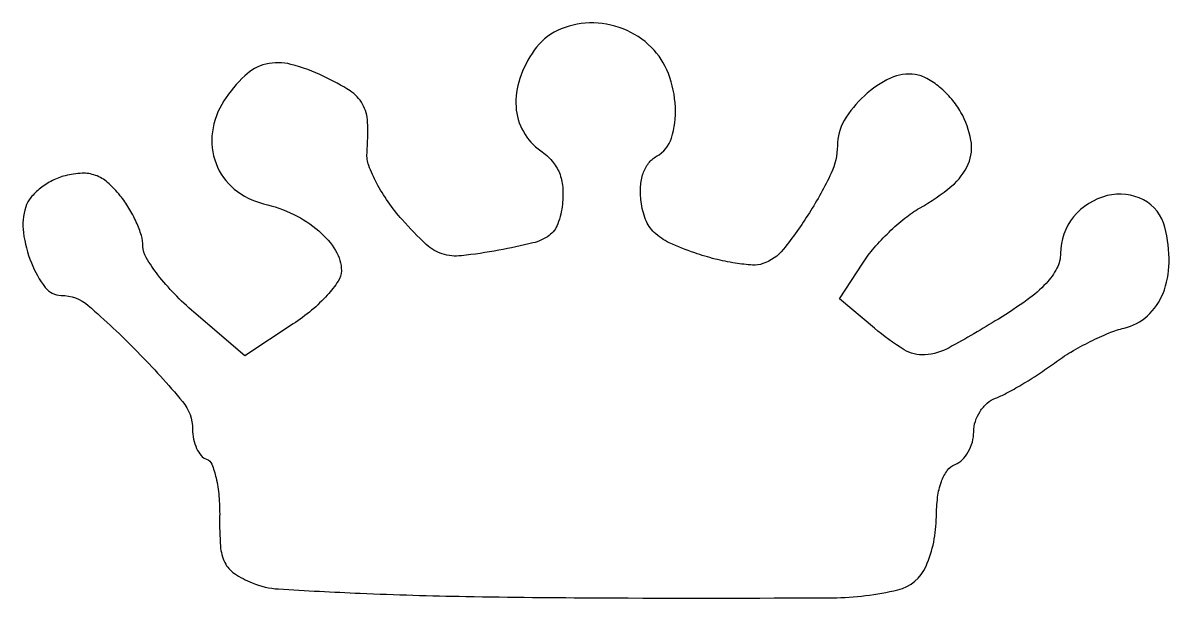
# Model space of a CAD drawing. Extents: x 0.3 to 92.8, y 0.6 to 47.
import ezdxf

# ---------------------------------------------------------------- set-up
doc = ezdxf.new("R2010")
doc.units = 0

msp = doc.modelspace()

# ---------------------------------------------------------------- linework, layer by layer
msp.add_lwpolyline([(41.556704, 44.777494, 0.070221), (40.387986, 42.481273, 0.098947), (40.083445, 40.210829, 0.112257), (40.675991, 38.206857, 0.112651), (42.076304, 36.659108, -0.061236), (42.997149, 35.829486, -0.082389), (43.583497, 34.87471, -0.077526), (43.851986, 33.736164, -0.047767), (43.826304, 32.356938, -0.057291), (43.455492, 30.762742, -0.151251), (42.760286, 29.83526, -0.096522), (41.450169, 29.226624, -0.015695), (38.694788, 28.636267, -0.016774), (35.679478, 28.192472, -0.105349), (34.139379, 28.342857, -0.113379), (32.846968, 29.105416, -0.020784), (30.902963, 31.108688, -0.029554), (29.771195, 32.538018, -0.031234), (28.83847, 34.06552, -0.032895), (28.20975, 35.473476, -0.10778), (28.068866, 36.476955, 0.028344), (28.115381, 38.981035, 0.119166), (27.709442, 40.418056, 0.122927), (26.699184, 41.487062, 0.031022), (24.590894, 42.658047, 0.047313), (21.930512, 43.630415, 0.124518), (19.915099, 43.64674, 0.132165), (18.208551, 42.708973, 0.05643), (16.531699, 40.688723, 0.111532), (15.594318, 38.18236, 0.126198), (15.889195, 35.636646, 0.127839), (17.366267, 33.57065, 0.116115), (19.71463, 32.39362, -0.053966), (22.155468, 31.526772, -0.065628), (24.183321, 30.197767, -0.076924), (25.537386, 28.609724, -0.139008), (26, 26.977899, -0.14897), (25.747595, 26.149532, -0.036361), (24.857566, 25.012683, -0.034067), (23.599558, 23.803095, -0.028274), (22.110863, 22.692064), (18.221726, 20.118355), (14.110863, 23.637101, -0.023398), (12.537159, 25.117134, -0.028083), (11.207566, 26.654282, -0.028692), (10.255895, 28.046525, -0.136395), (10, 28.967139, 0.074468), (9.872105, 29.821103, 0.031317), (9.462061, 30.910691, 0.030119), (8.86961, 32.041031, 0.034431), (8.168718, 33.03997, 0.042595), (7.14399, 34.105679, 0.093224), (6.173011, 34.679757, 0.098071), (5.092533, 34.845846, 0.050771), (3.735368, 34.64843, 0.055848), (2.69612, 34.260235, 0.0497), (1.723723, 33.639175, 0.052649), (0.957583, 32.891949, 0.09664), (0.541184, 32.129758, 0.109925), (0.357838, 30.060213, 0.062882), (0.996331, 27.62288, 0.067012), (2.122485, 25.635917, 0.234498), (3.403835, 25, -0.180748), (5.586276, 24.184412, -0.019879), (9.544233, 20.459902, -0.020073), (13.191857, 16.431918, -0.175712), (14, 14.203288, 0.051433), (14.083204, 13.396568, 0.057492), (14.329229, 12.655181, 0.06561), (14.691615, 12.085175, 0.13881), (15.120779, 11.793074, -0.221657), (15.55149, 11.385331, -0.0378), (15.895066, 10.278416, -0.035048), (16.123518, 8.819523, -0.024771), (16.182791, 7.161412, 0.02039), (16.24742, 4.766123, 0.097542), (16.600144, 3.451949, 0.132159), (17.36797, 2.575592, 0.05061), (18.812013, 1.810207, 0.081188), (20.932463, 1.326613, 0.004818), (27.525927, 0.979664, 0.006438), (36.027844, 0.724023, 0.003223), (46.782376, 0.608535, 0.002433), (65.622852, 0.61932, 0.057642), (70.886845, 1.257222, 0.236092), (73.153566, 3.164303, 0.101207), (73.984687, 7.143011, -0.030513), (74.087654, 8.719786, -0.054712), (74.390101, 9.980063, -0.07192), (74.867265, 10.878031, -0.144074), (75.5, 11.361626, 0.105748), (76.073669, 11.735119, 0.066599), (76.559375, 12.374085, 0.062402), (76.88803, 13.168387, 0.067019), (77, 14, -0.077748), (77.130905, 14.836763, -0.065944), (77.514062, 15.646299, -0.067796), (78.080998, 16.307028, -0.093557), (78.75, 16.707768, 0.0352), (79.62333, 17.101438, 0.011148), (80.867188, 17.807292, 0.01107), (82.223051, 18.658469, 0.012088), (83.5, 19.545084, -0.023986), (84.841751, 20.430148, -0.018049), (86.394076, 21.276295, -0.018351), (87.914959, 21.966947, -0.039501), (89.139407, 22.359995, 0.127803), (91.006188, 23.345851, 0.112616), (92.263851, 25.15914, 0.093823), (92.753074, 27.635834, 0.063542), (92.410644, 30.5, 0.213046), (90.688988, 32.692327, 0.18495), (87.767338, 33.043121, 0.160481), (85.052644, 31.323999, 0.173723), (84, 28.385774, -0.121091), (83.70575, 27.188592, -0.06905), (82.835369, 25.96915, -0.047167), (81.316134, 24.640021, -0.018225), (78.984977, 23.085774, -0.012543), (75.021514, 20.782043, -0.107681), (73.067146, 20.205444, -0.15813), (71.385472, 20.619308, -0.03615), (68.983056, 22.360804), (66.1774, 24.721607), (68.050757, 27.610804, -0.034172), (68.964569, 28.829055, -0.022585), (70.166731, 30.101393, -0.022751), (71.453823, 31.237321, -0.040349), (72.623404, 32.032236, 0.043201), (75.225216, 33.82232, 0.118916), (76.555181, 35.589742, 0.148505), (76.774649, 37.514809, 0.082351), (75.966582, 39.758629, 0.049078), (75.220485, 40.830509, 0.04334), (74.250548, 41.786223, 0.045747), (73.214695, 42.494821, 0.091499), (72.278075, 42.811493, 0.146869), (70.289095, 42.514733, 0.075413), (68.176354, 41.09921, 0.07452), (66.552709, 39.096264, 0.133897), (66, 37.06934, -0.111244), (65.49838, 34.842646, -0.02992), (63.740783, 31.64802, -0.028653), (61.645125, 28.713099, -0.141651), (60, 27.558417, -0.098599), (59.167188, 27.446151, -0.023293), (57.765625, 27.599733, -0.023089), (56.141396, 27.932176, -0.02094), (54.5, 28.421868, -0.025631), (52.446737, 29.249252, -0.082357), (51.233163, 30.077099, -0.108181), (50.535113, 31.114532, -0.06437), (50.167732, 32.564229, -0.04493), (50.131189, 33.788861, -0.067605), (50.337863, 34.835421, -0.080114), (50.774889, 35.655035, -0.103074), (51.417732, 36.213899, 0.190969), (52.617018, 37.687288, 0.088559), (52.94012, 40.175167, 0.079781), (52.371368, 42.886986, 0.105246), (51, 45, 0.103597), (48.721746, 46.489193, 0.099335), (46.002127, 46.968538, 0.105015), (43.430483, 46.358748, 0.130153)], format="xyb", close=True)

doc.saveas('drawing.dxf')
